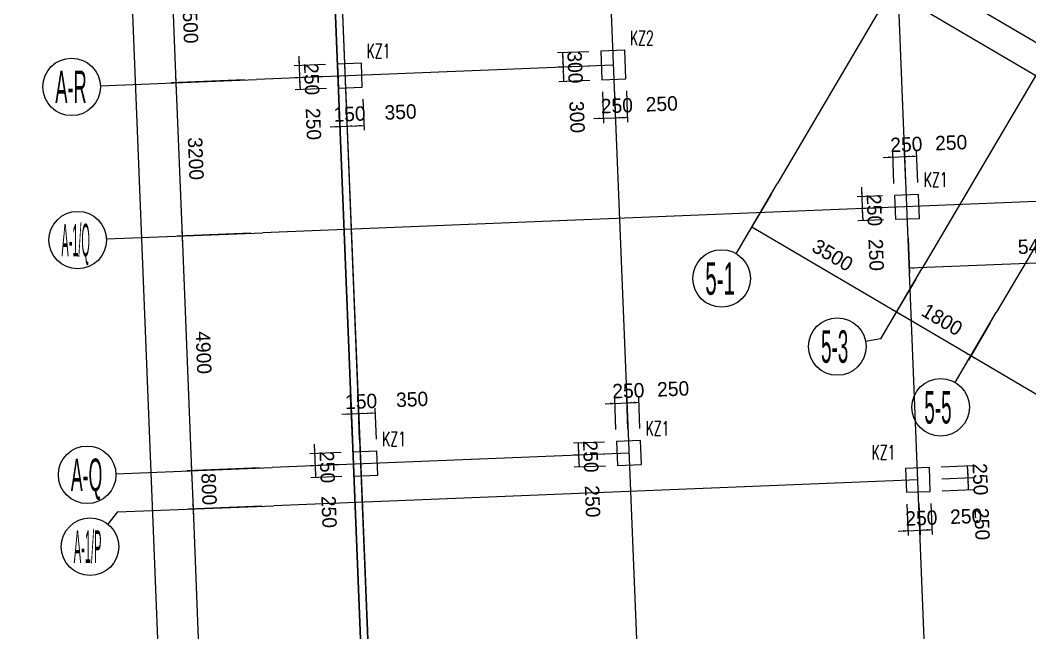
# Model space of a CAD drawing. Extents: x 19107 to 699106, y -67310 to 245688.
# Drawn here: x 471867 to 492926, y 163213 to 175993 of the extents above; entities that cross this region are included whole.
import ezdxf

# ---------------------------------------------------------------- set-up
doc = ezdxf.new("R2010")
doc.units = 0
doc.header["$LTSCALE"] = 100
doc.header["$MEASUREMENT"] = 0
for name, color, linetype in [('DIM', 3, 'Continuous'), ('DOTE', 253, 'Continuous'), ('L-AXIS', 3, 'Continuous'), ('Q-dote', 253, 'Continuous')]:
    doc.layers.add(name, color=color, linetype=linetype)
doc.layers.add('Select Column Frame Position', color=7, linetype='Continuous', lineweight=0)
doc.styles.get("Standard").update_dxf_attribs({"font": 'standard'})
doc.styles.add('汉字', font='汉字')
doc.dimstyles.get("Standard").update_dxf_attribs({"dimtxt": 300, "dimasz": 100, "dimexe": 100, "dimexo": 250, "dimgap": 100, "dimtad": 0, "dimtoh": 1, "dimdec": 0, "dimdsep": 46, "dimcen": 0.09, "dimclrt": 7, "dimadec": 0, "dimazin": 0, "dimtfac": 1, "dimtdec": 4, "dimtofl": 0, "dimtmove": 0, "dimatfit": 3, "dimfxl": 1, "dimtolj": 1, "dimtzin": 0, "dimarcsym": 0})

# ---------------------------------------------------------------- blocks, each defined once
blk = doc.blocks.new('*D2053')
at = {"layer": 'L-AXIS', "color": 0, "linetype": 'ByBlock', "lineweight": -2}
for p, q in [((474241, 232201), (471867, 232105)), ((478441, 70839), (471967, 232109)), ((480715, 70931), (478341, 70835))]:
    blk.add_line(p, q, dxfattribs=at)
for points in [[(471967, 232109), (471988, 232010), (471954, 232009)], [(478441, 70839), (478420, 70939), (478453, 70940)]]:
    blk.add_solid(points, dxfattribs=at)
at = {"layer": 'L-AXIS', "color": 7, "linetype": 'Continuous', "lineweight": -2, "insert": (475554, 151488), "char_height": 300, "width": 1111.67, "attachment_point": 5, "rotation": 272.2988, "style": '汉字'}
blk.add_mtext('161400', dxfattribs=at)
blk = doc.blocks.new('*D2702')
at = {"layer": 'L-AXIS', "color": 0, "linetype": 'ByBlock', "lineweight": -2}
for p, q in [((476873, 166654), (475340, 166592)), ((475440, 166596), (475472, 165797)), ((476905, 165854), (475372, 165793))]:
    blk.add_line(p, q, dxfattribs=at)
for points in [[(475440, 166596), (475460, 166497), (475427, 166495)], [(475472, 165797), (475451, 165896), (475484, 165897)]]:
    blk.add_solid(points, dxfattribs=at)
at = {"layer": 'L-AXIS', "color": 7, "linetype": 'Continuous', "lineweight": -2, "insert": (475805, 166210), "char_height": 300, "width": 566.67, "attachment_point": 5, "rotation": 272.2988, "style": '汉字'}
blk.add_mtext('800', dxfattribs=at)
blk = doc.blocks.new('*D3031')
at = {"layer": 'L-AXIS', "color": 0, "linetype": 'ByBlock', "lineweight": -2}
for p, q in [((476448, 177245), (474915, 177184)), ((475014, 177188), (475115, 174690)), ((476548, 174747), (475015, 174686))]:
    blk.add_line(p, q, dxfattribs=at)
for points in [[(475014, 177188), (475035, 177088), (475002, 177087)], [(475115, 174690), (475094, 174789), (475127, 174790)]]:
    blk.add_solid(points, dxfattribs=at)
at = {"layer": 'L-AXIS', "color": 7, "linetype": 'Continuous', "lineweight": -2, "insert": (475414, 175953), "char_height": 300, "width": 780, "attachment_point": 5, "rotation": 272.2988, "style": '汉字'}
blk.add_mtext('2500', dxfattribs=at)
blk = doc.blocks.new('*D1397')
at = {"layer": 'L-AXIS', "color": 0, "linetype": 'ByBlock', "lineweight": -2}
for p, q in [((476905, 165854), (475372, 165793)), ((475472, 165797), (475764, 158503)), ((477198, 158560), (475665, 158499))]:
    blk.add_line(p, q, dxfattribs=at)
for points in [[(475472, 165797), (475492, 165697), (475459, 165696)], [(475764, 158503), (475744, 158602), (475777, 158603)]]:
    blk.add_solid(points, dxfattribs=at)
at = {"layer": 'L-AXIS', "color": 7, "linetype": 'Continuous', "lineweight": -2, "insert": (475968, 162164), "char_height": 300, "width": 780, "attachment_point": 5, "rotation": 272.2988, "style": '汉字'}
blk.add_mtext('7300', dxfattribs=at)
blk = doc.blocks.new('*D1728')
at = {"layer": 'L-AXIS', "color": 0, "linetype": 'ByBlock', "lineweight": -2}
for p, q in [((476676, 171550), (475143, 171488)), ((475243, 171492), (475440, 166596)), ((476873, 166654), (475340, 166592))]:
    blk.add_line(p, q, dxfattribs=at)
for points in [[(475243, 171492), (475264, 171393), (475230, 171392)], [(475440, 166596), (475419, 166695), (475452, 166697)]]:
    blk.add_solid(points, dxfattribs=at)
at = {"layer": 'L-AXIS', "color": 7, "linetype": 'Continuous', "lineweight": -2, "insert": (475691, 169058), "char_height": 300, "width": 785, "attachment_point": 5, "rotation": 272.2988, "style": '汉字'}
blk.add_mtext('4900', dxfattribs=at)
blk = doc.blocks.new('*D4714')
at = {"layer": 'L-AXIS', "color": 0, "linetype": 'ByBlock', "lineweight": -2}
for p, q in [((476548, 174747), (475015, 174686)), ((475115, 174690), (475243, 171492)), ((476676, 171550), (475143, 171488))]:
    blk.add_line(p, q, dxfattribs=at)
for points in [[(475115, 174690), (475135, 174590), (475102, 174589)], [(475243, 171492), (475222, 171591), (475256, 171593)]]:
    blk.add_solid(points, dxfattribs=at)
at = {"layer": 'L-AXIS', "color": 7, "linetype": 'Continuous', "lineweight": -2, "insert": (475529, 173105), "char_height": 300, "width": 780, "attachment_point": 5, "rotation": 272.2988, "style": '汉字'}
blk.add_mtext('3200', dxfattribs=at)
blk = doc.blocks.new('_AXISO')
blk.add_circle((0, 0), 0.5)
blk = doc.blocks.new('*D3367')
at = {"layer": 'L-AXIS', "color": 0, "linetype": 'ByBlock', "lineweight": -2}
for p, q in [((492100, 169677), (491645, 168903)), ((495057, 167012), (491696, 168989)), ((495462, 167700), (495007, 166926))]:
    blk.add_line(p, q, dxfattribs=at)
for points in [[(491696, 168989), (491790, 168953), (491773, 168924)], [(495057, 167012), (494963, 167049), (494980, 167077)]]:
    blk.add_solid(points, dxfattribs=at)
at = {"layer": 'L-AXIS', "color": 7, "linetype": 'Continuous', "lineweight": -2, "insert": (493517, 168371), "char_height": 300, "width": 775, "attachment_point": 5, "rotation": 329.5454, "style": '汉字'}
blk.add_mtext('3900', dxfattribs=at)
blk = doc.blocks.new('*D3705')
at = {"layer": 'L-AXIS', "color": 0, "linetype": 'ByBlock', "lineweight": -2}
for p, q in [((495835, 171662), (495864, 170938)), ((490389, 171444), (490418, 170719)), ((495860, 171038), (490414, 170819))]:
    blk.add_line(p, q, dxfattribs=at)
for points in [[(495860, 171038), (495760, 171017), (495759, 171050)], [(490414, 170819), (490513, 170840), (490515, 170806)]]:
    blk.add_solid(points, dxfattribs=at)
at = {"layer": 'L-AXIS', "color": 7, "linetype": 'Continuous', "lineweight": -2, "insert": (493123, 171278), "char_height": 300, "width": 785, "attachment_point": 5, "rotation": 2.2988, "style": '汉字'}
blk.add_mtext('5450', dxfattribs=at)
blk = doc.blocks.new('*D3254')
at = {"layer": 'L-AXIS', "color": 0, "linetype": 'ByBlock', "lineweight": -2}
for p, q in [((490548, 170589), (490093, 169815)), ((491696, 168989), (490144, 169901)), ((492100, 169677), (491645, 168903))]:
    blk.add_line(p, q, dxfattribs=at)
for points in [[(490144, 169901), (490239, 169865), (490222, 169836)], [(491696, 168989), (491601, 169025), (491618, 169054)]]:
    blk.add_solid(points, dxfattribs=at)
at = {"layer": 'L-AXIS', "color": 7, "linetype": 'Continuous', "lineweight": -2, "insert": (491097, 169747), "char_height": 300, "width": 690, "attachment_point": 5, "rotation": 329.5454, "style": '汉字'}
blk.add_mtext('1800', dxfattribs=at)
blk = doc.blocks.new('*D3578')
at = {"layer": 'L-AXIS', "color": 0, "linetype": 'ByBlock', "lineweight": -2}
for p, q in [((487531, 172363), (487076, 171589)), ((490144, 169901), (487127, 171675)), ((490548, 170589), (490093, 169815))]:
    blk.add_line(p, q, dxfattribs=at)
for points in [[(487127, 171675), (487221, 171639), (487205, 171610)], [(490144, 169901), (490049, 169938), (490066, 169967)]]:
    blk.add_solid(points, dxfattribs=at)
at = {"layer": 'L-AXIS', "color": 7, "linetype": 'Continuous', "lineweight": -2, "insert": (488813, 171090), "char_height": 300, "width": 780, "attachment_point": 5, "rotation": 329.5454, "style": '汉字'}
blk.add_mtext('3500', dxfattribs=at)
blk = doc.blocks.new('*D4734')
at = {"layer": 'DIM', "color": 0, "linetype": 'ByBlock', "lineweight": -2}
for p, q in [((490361, 165894), (490388, 165245)), ((490611, 165904), (490637, 165255)), ((490184, 165336), (490833, 165362))]:
    blk.add_line(p, q, dxfattribs=at)
for points in [[(490384, 165344), (490284, 165324), (490283, 165357)], [(490633, 165354), (490733, 165375), (490734, 165342)]]:
    blk.add_solid(points, dxfattribs=at)
at = {"layer": 'DIM', "color": 7, "linetype": 'Continuous', "lineweight": -2, "insert": (490664, 165606), "char_height": 300, "width": 566.67, "attachment_point": 5, "rotation": 2.2988, "style": '汉字'}
blk.add_mtext('250', dxfattribs=at)
blk = doc.blocks.new('*D5090')
at = {"layer": 'DIM', "color": 0, "linetype": 'ByBlock', "lineweight": -2}
for p, q in [((490611, 165904), (490637, 165255)), ((490861, 165914), (490887, 165265)), ((490633, 165354), (490883, 165365))]:
    blk.add_line(p, q, dxfattribs=at)
for points in [[(490633, 165354), (490733, 165375), (490734, 165342)], [(490883, 165365), (490784, 165344), (490783, 165377)]]:
    blk.add_solid(points, dxfattribs=at)
at = {"layer": 'DIM', "color": 7, "linetype": 'Continuous', "lineweight": -2, "insert": (491599, 165643), "char_height": 300, "width": 566.67, "attachment_point": 5, "rotation": 2.2988, "style": '汉字'}
blk.add_mtext('250', dxfattribs=at)
blk = doc.blocks.new('*D100')
at = {"layer": 'DIM', "color": 0, "linetype": 'ByBlock', "lineweight": -2}
for p, q in [((491091, 166424), (491740, 166450)), ((491650, 166196), (491640, 166446)), ((491101, 166174), (491750, 166200))]:
    blk.add_line(p, q, dxfattribs=at)
for points in [[(491640, 166446), (491661, 166346), (491628, 166345)], [(491650, 166196), (491630, 166295), (491663, 166297)]]:
    blk.add_solid(points, dxfattribs=at)
at = {"layer": 'DIM', "color": 7, "linetype": 'Continuous', "lineweight": -2, "insert": (491929, 165480), "char_height": 300, "width": 566.67, "attachment_point": 5, "rotation": 272.2988, "style": '汉字'}
blk.add_mtext('250', dxfattribs=at)
blk = doc.blocks.new('*D471')
at = {"layer": 'DIM', "color": 0, "linetype": 'ByBlock', "lineweight": -2}
for p, q in [((491081, 166673), (491730, 166700)), ((491640, 166446), (491630, 166696)), ((491091, 166424), (491740, 166450))]:
    blk.add_line(p, q, dxfattribs=at)
for points in [[(491630, 166696), (491651, 166596), (491618, 166595)], [(491640, 166446), (491620, 166545), (491653, 166546)]]:
    blk.add_solid(points, dxfattribs=at)
at = {"layer": 'DIM', "color": 7, "linetype": 'Continuous', "lineweight": -2, "insert": (491892, 166416), "char_height": 300, "width": 566.67, "attachment_point": 5, "rotation": 272.2988, "style": '汉字'}
blk.add_mtext('250', dxfattribs=at)
blk = doc.blocks.new('*D3427')
at = {"layer": 'DIM', "color": 0, "linetype": 'ByBlock', "lineweight": -2}
for p, q in [((489871, 173130), (490520, 173156)), ((490093, 172589), (490067, 173238)), ((490343, 172599), (490316, 173248))]:
    blk.add_line(p, q, dxfattribs=at)
for points in [[(490071, 173138), (489971, 173118), (489970, 173151)], [(490320, 173148), (490420, 173169), (490421, 173136)]]:
    blk.add_solid(points, dxfattribs=at)
at = {"layer": 'DIM', "color": 7, "linetype": 'Continuous', "lineweight": -2, "insert": (490351, 173400), "char_height": 300, "width": 566.67, "attachment_point": 5, "rotation": 2.2988, "style": '汉字'}
blk.add_mtext('250', dxfattribs=at)
blk = doc.blocks.new('*D3785')
at = {"layer": 'DIM', "color": 0, "linetype": 'ByBlock', "lineweight": -2}
for p, q in [((490343, 172599), (490316, 173248)), ((490320, 173148), (490570, 173158)), ((490592, 172609), (490566, 173258))]:
    blk.add_line(p, q, dxfattribs=at)
for points in [[(490320, 173148), (490420, 173169), (490421, 173136)], [(490570, 173158), (490471, 173138), (490470, 173171)]]:
    blk.add_solid(points, dxfattribs=at)
at = {"layer": 'DIM', "color": 7, "linetype": 'Continuous', "lineweight": -2, "insert": (491286, 173437), "char_height": 300, "width": 566.67, "attachment_point": 5, "rotation": 2.2988, "style": '汉字'}
blk.add_mtext('250', dxfattribs=at)
blk = doc.blocks.new('*D2514')
at = {"layer": 'DIM', "color": 0, "linetype": 'ByBlock', "lineweight": -2}
for p, q in [((478001, 167149), (478027, 166500)), ((478559, 166971), (477909, 166945)), ((478569, 166722), (477919, 166696))]:
    blk.add_line(p, q, dxfattribs=at)
for points in [[(478009, 166949), (477989, 167049), (478022, 167050)], [(478019, 166700), (478040, 166600), (478007, 166599)]]:
    blk.add_solid(points, dxfattribs=at)
at = {"layer": 'DIM', "color": 7, "linetype": 'Continuous', "lineweight": -2, "insert": (478271, 166669), "char_height": 300, "width": 566.67, "attachment_point": 5, "rotation": 272.2988, "style": '汉字'}
blk.add_mtext('250', dxfattribs=at)
blk = doc.blocks.new('*D208')
at = {"layer": 'DIM', "color": 0, "linetype": 'ByBlock', "lineweight": -2}
for p, q in [((478569, 166722), (477919, 166696)), ((478019, 166700), (478029, 166450)), ((478579, 166472), (477929, 166446))]:
    blk.add_line(p, q, dxfattribs=at)
for points in [[(478019, 166700), (478040, 166600), (478007, 166599)], [(478029, 166450), (478009, 166549), (478042, 166550)]]:
    blk.add_solid(points, dxfattribs=at)
at = {"layer": 'DIM', "color": 7, "linetype": 'Continuous', "lineweight": -2, "insert": (478308, 165734), "char_height": 300, "width": 566.67, "attachment_point": 5, "rotation": 272.2988, "style": '汉字'}
blk.add_mtext('250', dxfattribs=at)
blk = doc.blocks.new('*D566')
at = {"layer": 'DIM', "color": 0, "linetype": 'ByBlock', "lineweight": -2}
for p, q in [((478799, 167231), (478772, 167881)), ((478948, 167237), (478922, 167887)), ((478577, 167773), (479126, 167795))]:
    blk.add_line(p, q, dxfattribs=at)
for points in [[(478776, 167781), (478677, 167760), (478676, 167793)], [(478926, 167787), (479026, 167808), (479027, 167774)]]:
    blk.add_solid(points, dxfattribs=at)
at = {"layer": 'DIM', "color": 7, "linetype": 'Continuous', "lineweight": -2, "insert": (478978, 168039), "char_height": 300, "width": 476.67, "attachment_point": 5, "rotation": 2.2988, "style": '汉字'}
blk.add_mtext('150', dxfattribs=at)
blk = doc.blocks.new('*D890')
at = {"layer": 'DIM', "color": 0, "linetype": 'ByBlock', "lineweight": -2}
for p, q in [((478948, 167237), (478922, 167887)), ((479298, 167251), (479272, 167901)), ((478926, 167787), (479276, 167801))]:
    blk.add_line(p, q, dxfattribs=at)
for points in [[(478926, 167787), (479026, 167808), (479027, 167774)], [(479276, 167801), (479177, 167780), (479175, 167814)]]:
    blk.add_solid(points, dxfattribs=at)
at = {"layer": 'DIM', "color": 7, "linetype": 'Continuous', "lineweight": -2, "insert": (480042, 168082), "char_height": 300, "width": 566.67, "attachment_point": 5, "rotation": 2.2988, "style": '汉字'}
blk.add_mtext('350', dxfattribs=at)
blk = doc.blocks.new('*D1249')
at = {"layer": 'DIM', "color": 0, "linetype": 'ByBlock', "lineweight": -2}
for p, q in [((484054, 167192), (483405, 167166)), ((483505, 167170), (483515, 166920)), ((484064, 166942), (483415, 166916))]:
    blk.add_line(p, q, dxfattribs=at)
for points in [[(483505, 167170), (483525, 167071), (483492, 167069)], [(483515, 166920), (483494, 167019), (483527, 167021)]]:
    blk.add_solid(points, dxfattribs=at)
at = {"layer": 'DIM', "color": 7, "linetype": 'Continuous', "lineweight": -2, "insert": (483766, 166890), "char_height": 300, "width": 566.67, "attachment_point": 5, "rotation": 272.2988, "style": '汉字'}
blk.add_mtext('250', dxfattribs=at)
blk = doc.blocks.new('*D4219')
at = {"layer": 'DIM', "color": 0, "linetype": 'ByBlock', "lineweight": -2}
for p, q in [((484064, 166942), (483415, 166916)), ((483515, 166920), (483525, 166670)), ((484074, 166692), (483425, 166666))]:
    blk.add_line(p, q, dxfattribs=at)
for points in [[(483515, 166920), (483535, 166821), (483502, 166820)], [(483525, 166670), (483504, 166770), (483537, 166771)]]:
    blk.add_solid(points, dxfattribs=at)
at = {"layer": 'DIM', "color": 7, "linetype": 'Continuous', "lineweight": -2, "insert": (483804, 165955), "char_height": 300, "width": 566.67, "attachment_point": 5, "rotation": 272.2988, "style": '汉字'}
blk.add_mtext('250', dxfattribs=at)
blk = doc.blocks.new('*D4585')
at = {"layer": 'DIM', "color": 0, "linetype": 'ByBlock', "lineweight": -2}
for p, q in [((484294, 167452), (484268, 168101)), ((484544, 167462), (484518, 168111)), ((484072, 167993), (484722, 168020))]:
    blk.add_line(p, q, dxfattribs=at)
for points in [[(484272, 168001), (484173, 167981), (484171, 168014)], [(484522, 168011), (484621, 168032), (484622, 167999)]]:
    blk.add_solid(points, dxfattribs=at)
at = {"layer": 'DIM', "color": 7, "linetype": 'Continuous', "lineweight": -2, "insert": (484552, 168263), "char_height": 300, "width": 566.67, "attachment_point": 5, "rotation": 2.2988, "style": '汉字'}
blk.add_mtext('250', dxfattribs=at)
blk = doc.blocks.new('*D4918')
at = {"layer": 'DIM', "color": 0, "linetype": 'ByBlock', "lineweight": -2}
for p, q in [((484544, 167462), (484518, 168111)), ((484794, 167472), (484768, 168121)), ((484522, 168011), (484772, 168022))]:
    blk.add_line(p, q, dxfattribs=at)
for points in [[(484522, 168011), (484621, 168032), (484622, 167999)], [(484772, 168022), (484672, 168001), (484671, 168034)]]:
    blk.add_solid(points, dxfattribs=at)
at = {"layer": 'DIM', "color": 7, "linetype": 'Continuous', "lineweight": -2, "insert": (485487, 168300), "char_height": 300, "width": 566.67, "attachment_point": 5, "rotation": 2.2988, "style": '汉字'}
blk.add_mtext('250', dxfattribs=at)
blk = doc.blocks.new('*D5273')
at = {"layer": 'DIM', "color": 0, "linetype": 'ByBlock', "lineweight": -2}
for p, q in [((477676, 175243), (477702, 174593)), ((478234, 175065), (477584, 175039)), ((478244, 174815), (477594, 174789))]:
    blk.add_line(p, q, dxfattribs=at)
for points in [[(477684, 175043), (477664, 175142), (477697, 175143)], [(477694, 174793), (477715, 174694), (477682, 174692)]]:
    blk.add_solid(points, dxfattribs=at)
at = {"layer": 'DIM', "color": 7, "linetype": 'Continuous', "lineweight": -2, "insert": (477946, 174763), "char_height": 300, "width": 566.67, "attachment_point": 5, "rotation": 272.2988, "style": '汉字'}
blk.add_mtext('250', dxfattribs=at)
blk = doc.blocks.new('*D2924')
at = {"layer": 'DIM', "color": 0, "linetype": 'ByBlock', "lineweight": -2}
for p, q in [((478244, 174815), (477594, 174789)), ((477694, 174793), (477704, 174543)), ((478254, 174565), (477604, 174539))]:
    blk.add_line(p, q, dxfattribs=at)
for points in [[(477694, 174793), (477715, 174694), (477682, 174692)], [(477704, 174543), (477684, 174643), (477717, 174644)]]:
    blk.add_solid(points, dxfattribs=at)
at = {"layer": 'DIM', "color": 7, "linetype": 'Continuous', "lineweight": -2, "insert": (477983, 173827), "char_height": 300, "width": 566.67, "attachment_point": 5, "rotation": 272.2988, "style": '汉字'}
blk.add_mtext('250', dxfattribs=at)
blk = doc.blocks.new('*D3288')
at = {"layer": 'DIM', "color": 0, "linetype": 'ByBlock', "lineweight": -2}
for p, q in [((478514, 174326), (478540, 173676)), ((478664, 174332), (478690, 173682)), ((478336, 173768), (478886, 173790))]:
    blk.add_line(p, q, dxfattribs=at)
for points in [[(478536, 173776), (478437, 173755), (478435, 173789)], [(478686, 173782), (478785, 173803), (478786, 173769)]]:
    blk.add_solid(points, dxfattribs=at)
at = {"layer": 'DIM', "color": 7, "linetype": 'Continuous', "lineweight": -2, "insert": (478737, 174034), "char_height": 300, "width": 476.67, "attachment_point": 5, "rotation": 2.2988, "style": '汉字'}
blk.add_mtext('150', dxfattribs=at)
blk = doc.blocks.new('*D3613')
at = {"layer": 'DIM', "color": 0, "linetype": 'ByBlock', "lineweight": -2}
for p, q in [((478664, 174332), (478690, 173682)), ((479013, 174346), (479039, 173696)), ((478686, 173782), (479035, 173796))]:
    blk.add_line(p, q, dxfattribs=at)
for points in [[(478686, 173782), (478785, 173803), (478786, 173769)], [(479035, 173796), (478936, 173775), (478935, 173809)]]:
    blk.add_solid(points, dxfattribs=at)
at = {"layer": 'DIM', "color": 7, "linetype": 'Continuous', "lineweight": -2, "insert": (479801, 174077), "char_height": 300, "width": 566.67, "attachment_point": 5, "rotation": 2.2988, "style": '汉字'}
blk.add_mtext('350', dxfattribs=at)
blk = doc.blocks.new('*D3648')
at = {"layer": 'DIM', "color": 0, "linetype": 'ByBlock', "lineweight": -2}
for p, q in [((483727, 175336), (483078, 175309)), ((483178, 175313), (483190, 175014)), ((483739, 175036), (483090, 175010))]:
    blk.add_line(p, q, dxfattribs=at)
for points in [[(483178, 175313), (483199, 175214), (483165, 175213)], [(483190, 175014), (483169, 175113), (483203, 175114)]]:
    blk.add_solid(points, dxfattribs=at)
at = {"layer": 'DIM', "color": 7, "linetype": 'Continuous', "lineweight": -2, "insert": (483440, 175008), "char_height": 300, "width": 566.67, "attachment_point": 5, "rotation": 272.2988, "style": '汉字'}
blk.add_mtext('300', dxfattribs=at)
blk = doc.blocks.new('*D1341')
at = {"layer": 'DIM', "color": 0, "linetype": 'ByBlock', "lineweight": -2}
for p, q in [((483739, 175036), (483090, 175010)), ((483190, 175014), (483202, 174714)), ((483751, 174736), (483102, 174710))]:
    blk.add_line(p, q, dxfattribs=at)
for points in [[(483190, 175014), (483211, 174914), (483177, 174913)], [(483202, 174714), (483181, 174813), (483215, 174815)]]:
    blk.add_solid(points, dxfattribs=at)
at = {"layer": 'DIM', "color": 7, "linetype": 'Continuous', "lineweight": -2, "insert": (483482, 173973), "char_height": 300, "width": 566.67, "attachment_point": 5, "rotation": 272.2988, "style": '汉字'}
blk.add_mtext('300', dxfattribs=at)
blk = doc.blocks.new('*D1701')
at = {"layer": 'DIM', "color": 0, "linetype": 'ByBlock', "lineweight": -2}
for p, q in [((484011, 174496), (484037, 173847)), ((484261, 174506), (484287, 173857)), ((483834, 173939), (484483, 173965))]:
    blk.add_line(p, q, dxfattribs=at)
for points in [[(484033, 173947), (483934, 173926), (483933, 173959)], [(484283, 173957), (484382, 173977), (484384, 173944)]]:
    blk.add_solid(points, dxfattribs=at)
at = {"layer": 'DIM', "color": 7, "linetype": 'Continuous', "lineweight": -2, "insert": (484313, 174208), "char_height": 300, "width": 566.67, "attachment_point": 5, "rotation": 2.2988, "style": '汉字'}
blk.add_mtext('250', dxfattribs=at)
blk = doc.blocks.new('*D2023')
at = {"layer": 'DIM', "color": 0, "linetype": 'ByBlock', "lineweight": -2}
for p, q in [((484261, 174506), (484287, 173857)), ((484511, 174516), (484537, 173867)), ((484283, 173957), (484533, 173967))]:
    blk.add_line(p, q, dxfattribs=at)
for points in [[(484283, 173957), (484382, 173977), (484384, 173944)], [(484533, 173967), (484434, 173946), (484432, 173979)]]:
    blk.add_solid(points, dxfattribs=at)
at = {"layer": 'DIM', "color": 7, "linetype": 'Continuous', "lineweight": -2, "insert": (485249, 174246), "char_height": 300, "width": 566.67, "attachment_point": 5, "rotation": 2.2988, "style": '汉字'}
blk.add_mtext('250', dxfattribs=at)
blk = doc.blocks.new('*D263')
at = {"layer": 'DIM', "color": 0, "linetype": 'ByBlock', "lineweight": -2}
for p, q in [((489414, 172511), (489440, 171862)), ((489853, 172329), (489322, 172307)), ((489863, 172079), (489332, 172058))]:
    blk.add_line(p, q, dxfattribs=at)
for points in [[(489422, 172311), (489401, 172411), (489434, 172412)], [(489432, 172062), (489452, 171962), (489419, 171961)]]:
    blk.add_solid(points, dxfattribs=at)
at = {"layer": 'DIM', "color": 7, "linetype": 'Continuous', "lineweight": -2, "insert": (489683, 172031), "char_height": 300, "width": 566.67, "attachment_point": 5, "rotation": 272.2988, "style": '汉字'}
blk.add_mtext('250', dxfattribs=at)
blk = doc.blocks.new('*D2424')
at = {"layer": 'DIM', "color": 0, "linetype": 'ByBlock', "lineweight": -2}
for p, q in [((489863, 172079), (489332, 172058)), ((489432, 172062), (489442, 171812)), ((489873, 171829), (489342, 171808))]:
    blk.add_line(p, q, dxfattribs=at)
for points in [[(489432, 172062), (489452, 171962), (489419, 171961)], [(489442, 171812), (489421, 171911), (489454, 171912)]]:
    blk.add_solid(points, dxfattribs=at)
at = {"layer": 'DIM', "color": 7, "linetype": 'Continuous', "lineweight": -2, "insert": (489721, 171096), "char_height": 300, "width": 566.67, "attachment_point": 5, "rotation": 272.2988, "style": '汉字'}
blk.add_mtext('250', dxfattribs=at)
blk = doc.blocks.new('1')
at = {"layer": 'DOTE'}
blk.add_line((458698, 592855), (587451, 458371), dxfattribs=at)
blk = doc.blocks.new('后浇带现场')
at = {"layer": 'Q-dote'}
blk.add_line((659263, 761135), (666731, 575100), dxfattribs=at)
at = {"color": 1, "lineweight": 30, "rotation": 318.5460777723208}
blk.add_blockref('1', (-77006, 620463), dxfattribs=at)

msp = doc.modelspace()

# ---------------------------------------------------------------- linework, layer by layer
at = {"color": 6, "lineweight": 30}
msp.add_lwpolyline([(476181.3, 232428.8), (494258.1, 233154.4), (494258.1, 231537.9), (540808.1, 231537.9), (540808.1, 232387.9), (590208.1, 232387.9), (590208.1, 232187.9), (593108.1, 232187.9), (593108.1, 230737.9), (608058.1, 230737.9), (608058.1, 231687.9), (648158.1, 231687.9), (648158.1, 230737.9), (657058.1, 230737.9), (657158.1, 196187.9), (658248.2, 196187.9), (663075.9, 83077.9), (659946, 47787.8), (654318.1, 48286.9), (653832.2, 42808.4), (496133.5, 56794.9), (482757.4, 68610.1), (476181.3, 232428.8)], dxfattribs=at)
at = {"layer": 'DOTE'}
for p, q in [((495323.3, 48523.1), (487855.3, 234558.3)), ((481860.1, 234317.6), (489328.1, 48282.5)), ((476264.6, 234093), (483732.6, 48057.9)), ((501021.6, 195306.9), (487657.8, 172578.6)), ((498369.4, 183890.9), (490674.9, 170804.6)), ((499921.1, 182978.6), (492226.5, 169892.2)), ((483053.9, 181411.6), (510678.3, 165169)), ((482749.8, 180894.4), (502098.7, 169517.6)), ((484239.1, 175055.8), (476797.6, 174757.1)), ((496058, 172327.7), (476926, 171559.7)), ((484564, 166962.3), (477122.5, 166663.6)), ((490591.2, 166403.6), (477154.6, 165864.2))]:
    msp.add_line(p, q, dxfattribs=at)
at = {"layer": 'L-AXIS'}
for p, q in [((473538.4, 174626.3), (476797.6, 174757.1)), ((486801.2, 171121.7), (487657.8, 172578.6)), ((473666.8, 171428.8), (476926, 171559.7)), ((489818.3, 169347.7), (490674.9, 170804.6)), ((491370, 168435.4), (492226.5, 169892.2)), ((489818.3, 169347.7), (489501.4, 169291)), ((473863.3, 166532.8), (477122.5, 166663.6)), ((473895.4, 165733.4), (477154.6, 165864.2)), ((473895.4, 165733.4), (473695.9, 165480.8))]:
    msp.add_line(p, q, dxfattribs=at)
at = {"layer": 'Select Column Frame Position', "color": 7, "linetype": 'Continuous', "lineweight": -3}
for points in [[(484001.3, 174746), (484500.9, 174766.1), (484476.8, 175365.6), (483977.2, 175345.5), (484001.3, 174746)], [(478503.7, 174575.4), (479003.3, 174595.4), (478983.3, 175095), (478483.7, 175075), (478503.7, 174575.4)], [(490122.8, 171839.2), (490622.4, 171859.3), (490602.4, 172358.9), (490102.8, 172338.8), (490122.8, 171839.2)], [(484324.2, 166702.5), (484823.8, 166722.6), (484803.7, 167222.2), (484304.1, 167202.1), (484324.2, 166702.5)], [(478828.6, 166481.9), (479328.2, 166501.9), (479308.1, 167001.5), (478808.6, 166981.5), (478828.6, 166481.9)], [(490351.4, 166143.8), (490851, 166163.9), (490831, 166663.5), (490331.4, 166643.4), (490351.4, 166143.8)]]:
    msp.add_lwpolyline(points, dxfattribs=at)

# ---------------------------------------------------------------- block references
at = {"color": 3, "lineweight": 30}
msp.add_blockref('后浇带现场', (-182998.7, -527042.1), dxfattribs=at)
at = {"layer": 'L-AXIS'}
ref = msp.add_blockref('_AXISO', (472938.9, 174602.2), dxfattribs=dict(at, xscale=1199.999999999997, yscale=1200, rotation=359.999645787379))
ref.add_attrib('A', 'A-R', (472599.5, 174262.8), dxfattribs={"height": 678.82, "style": '汉字', "width": 0.419355})
ref = msp.add_blockref('_AXISO', (473067.3, 171404.8), dxfattribs=dict(at, xscale=1199.999999999997, yscale=1200, rotation=359.999645787379))
ref.add_attrib('A', 'A-1/Q', (472727.9, 171065.4), dxfattribs={"height": 678.82, "style": '汉字', "width": 0.25})
ref = msp.add_blockref('_AXISO', (486497.1, 170604.5), dxfattribs=dict(at, xscale=1199.999999999997, yscale=1200, rotation=359.999645787379))
ref.add_attrib('A', '5-1', (486157.7, 170265.1), dxfattribs={"height": 678.82, "style": '汉字', "width": 0.472727})
ref = msp.add_blockref('_AXISO', (488910.8, 169185.3), dxfattribs=dict(at, xscale=1199.999999999997, yscale=1200, rotation=359.999645787379))
ref.add_attrib('A', '5-3', (488571.4, 168845.9), dxfattribs={"height": 678.82, "style": '汉字', "width": 0.433333})
ref = msp.add_blockref('_AXISO', (491065.9, 167918.2), dxfattribs=dict(at, xscale=1199.999999999997, yscale=1200, rotation=359.999645787379))
ref.add_attrib('A', '5-5', (490726.4, 167578.8), dxfattribs={"height": 678.82, "style": '汉字', "width": 0.433333})
ref = msp.add_blockref('_AXISO', (473263.8, 166508.7), dxfattribs=dict(at, xscale=1199.999999999997, yscale=1200, rotation=359.999645787379))
ref.add_attrib('A', 'A-Q', (472924.4, 166169.3), dxfattribs={"height": 678.82, "style": '汉字', "width": 0.40625})
ref = msp.add_blockref('_AXISO', (473324, 165009.9), dxfattribs=dict(at, xscale=1199.999999999997, yscale=1200, rotation=359.999645787379))
ref.add_attrib('A', 'A-1/P', (472984.6, 164670.5), dxfattribs={"height": 678.82, "style": '汉字', "width": 0.254902})

# ---------------------------------------------------------------- texts
at = {"color": 200, "linetype": 'Continuous', "lineweight": -3, "width": 0.7}
for s, p in [('KZ2', (484582.9, 175471.7)), ('KZ1', (479089.3, 175201.1)), ('KZ1', (490712.3, 172513.6)), ('KZ1', (484909.8, 167328.2)), ('KZ1', (479414.2, 167107.6)), ('KZ1', (489624.3, 166826.6))]:
    msp.add_text(s, height=300, dxfattribs=at).set_placement(p)

# ---------------------------------------------------------------- dimensions: what is measured, and where the dimension line sits
at = {"layer": 'DIM', "color": 200}
for p1, p2, distance, picture, middle in [((483977.2, 175345.5), (483989.3, 175045.8), -800, '*D3648', (483418.9, 175541.4)), ((478483.7, 175075), (478493.7, 174825.2), -800, '*D5273', (477925.4, 175270.8)), ((483989.3, 175045.8), (484001.3, 174746), -800, '*D1341', (483460.5, 174506.1)), ((478493.7, 174825.2), (478503.7, 174575.4), -800, '*D2924', (477962.9, 174335.4)), ((478653.6, 174581.4), (479003.3, 174595.4), -800, '*D3613', (479243.3, 174054.6)), ((484001.3, 174746), (484251.1, 174756), -800, '*D1701', (483805.4, 174187.7)), ((484251.1, 174756), (484500.9, 174766.1), -800, '*D2023', (484740.9, 174225.3)), ((478503.7, 174575.4), (478653.6, 174581.4), -800, '*D3288', (478324, 174017.7)), ((490102.8, 172338.8), (490352.6, 172348.8), 800, '*D3427', (489842.7, 173379.2)), ((490352.6, 172348.8), (490602.4, 172358.9), 800, '*D3785', (490778.1, 173416.8)), ((490102.8, 172338.8), (490112.8, 172089), -681.6, '*D263', (489662.8, 172539.4)), ((484553.9, 167212.1), (484803.7, 167222.2), 800, '*D4918', (484979.5, 168280.1)), ((478958.4, 166987.5), (479308.1, 167001.5), 800, '*D890', (479483.9, 168059.4)), ((484304.1, 167202.1), (484553.9, 167212.1), 800, '*D4585', (484044.1, 168242.5)), ((478808.6, 166981.5), (478958.4, 166987.5), 800, '*D566', (478564.7, 168022.5)), ((484304.1, 167202.1), (484314.2, 166952.3), -800, '*D1249', (483745.8, 167397.9)), ((478808.6, 166981.5), (478818.6, 166731.7), -800, '*D2514', (478250.2, 167177.3)), ((484314.2, 166952.3), (484324.2, 166702.5), -800, '*D4219', (483783.4, 166462.5)), ((490841, 166413.7), (490831, 166663.5), -800, '*D471', (491871.4, 166923.5)), ((478818.6, 166731.7), (478828.6, 166481.9), -800, '*D208', (478287.8, 166241.9)), ((490851, 166163.9), (490841, 166413.7), -800, '*D100', (491908.9, 165988.1)), ((490601.2, 166153.8), (490851, 166163.9), -800, '*D5090', (491091, 165623)), ((490351.4, 166143.8), (490601.2, 166153.8), -800, '*D4734', (490155.6, 165585.5))]:
    dim = msp.add_aligned_dim(p1=p1, p2=p2, distance=distance, dimstyle='Standard', dxfattribs=at)
    dim.commit()
    dim.dimension.update_dxf_attribs({"geometry": picture, "text_midpoint": middle})
dim = msp.add_linear_dim(base=(489441.8, 171811.9), p1=(490112.8, 172089), p2=(490122.8, 171839.2), angle=92.29877, dimstyle='Standard', dxfattribs=at)
dim.commit()
dim.dimension.update_dxf_attribs({"geometry": '*D2424', "text_midpoint": (489700.3, 171604)})
at = {"layer": 'L-AXIS'}
for base, p1, p2, angle, picture, middle in [((471967, 232109.5), (480965.1, 70940.7), (474491.3, 232210.8), 92.29877, '*D2053', (475553.6, 151488.5)), ((475114.7, 174689.5), (476697.4, 177255.1), (476797.6, 174757.1), 92.29877, '*D3031', (475414.3, 175952.6)), ((475243.1, 171492.1), (476797.6, 174757.1), (476926, 171559.7), 92.29877, '*D4714', (475528.6, 173104.9)), ((487126.8, 171675.5), (490674.9, 170804.6), (487657.8, 172578.6), 149.54537, '*D3578', (488812.8, 171090.2)), ((490414, 170819), (495824.5, 171912), (490378.9, 171693.4), 2.29877, '*D3705', (493122.7, 171278)), ((475439.6, 166596), (476926, 171559.7), (477122.5, 166663.6), 92.29877, '*D1728', (475691, 169058.1)), ((490143.9, 169901.5), (492226.5, 169892.2), (490674.9, 170804.6), 149.54537, '*D3254', (491097.1, 169747)), ((491695.6, 168989.2), (495588.5, 167915.5), (492226.5, 169892.2), 149.54537, '*D3367', (493517, 168371.4)), ((475471.7, 165796.7), (477122.5, 166663.6), (477154.6, 165864.2), 92.29877, '*D2702', (475805.4, 166210.4)), ((475764.5, 158502.6), (477154.6, 165864.2), (477447.4, 158570.1), 92.29877, '*D1397', (475967.8, 162163.7))]:
    dim = msp.add_linear_dim(base=base, p1=p1, p2=p2, angle=angle, dimstyle='Standard', dxfattribs=at)
    dim.commit()
    dim.dimension.update_dxf_attribs({"geometry": picture, "text_midpoint": middle})

doc.saveas('drawing.dxf')
